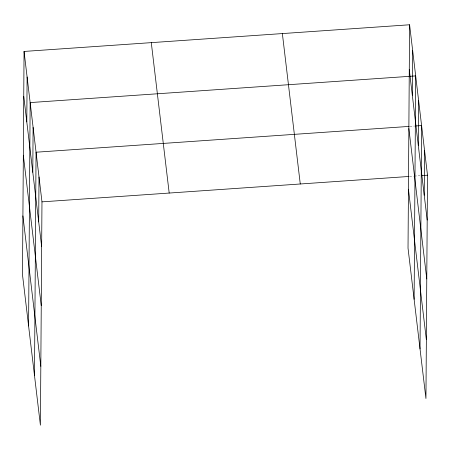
<?xml version="1.0" encoding="UTF-8"?>
<svg xmlns="http://www.w3.org/2000/svg" width="450" height="450" viewBox="0 0 450 450"><rect width="100%" height="100%" fill="white"/><g stroke="black" fill="none" stroke-linecap="round" stroke-linejoin="round"><path stroke-width="0.34" stroke-dasharray="2.25 1.69" d="M409.77 126.366L414.636 126.028M409.427 176.434L413.595 176.147M414.293 176.096L419.85 175.714"/><path stroke-width="0.67" d="M24.058 51.441L22.5 274.815L40.41 425.228L41.974 201.859L24.058 51.441L409.59 24.773L427.5 175.185L425.942 398.559L408.026 248.141L409.59 24.773M26.792 121.894L27.107 77.012M28.592 325.957L30.15 102.583L415.676 75.909L414.118 299.284M32.794 172.282L33.103 127.401M34.498 375.593L36.062 152.218L409.072 126.416M38.7 221.917L39.015 177.036M412.318 95.22L412.633 50.338M418.32 145.609L418.635 100.727M420.03 348.924L421.588 125.55L415.333 125.983M424.232 195.244L424.547 150.368M41.974 201.859L408.729 176.484M421.245 175.618L427.5 175.185M409.275 69.649L427.185 220.061M408.864 128.554L426.774 278.966M408.442 189.242L426.353 339.654M282.364 33.57L300.274 183.988M151.284 42.637L169.194 193.056M23.749 96.323L41.659 246.735M23.332 155.222L41.248 305.64M22.911 215.91L40.821 366.328"/></g></svg>
